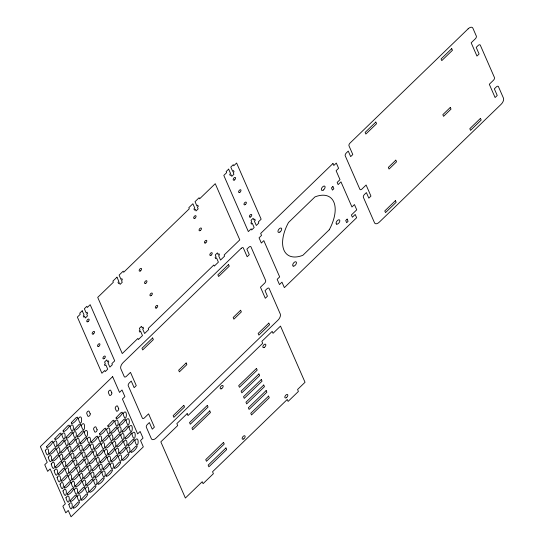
<?xml version="1.0" encoding="UTF-8"?>
<svg xmlns="http://www.w3.org/2000/svg" width="544" height="544" viewBox="0 0 544 544"><rect width="100%" height="100%" fill="white"/><g stroke="black" fill="none" stroke-linecap="round" stroke-linejoin="round"><path stroke-width="0.82" d="M45.295 450.473C48.817 463.536 50.619 443.006 45.295 450.473M48.246 457.225C51.768 470.288 53.57 449.759 48.246 457.225M51.204 463.984C54.72 477.054 56.522 456.518 51.204 463.984M53.536 442.496C57.059 455.566 58.861 435.03 53.536 442.496M54.142 470.723C57.664 483.786 59.466 463.257 54.142 470.723M56.488 449.249C60.01 462.312 61.812 441.782 56.488 449.249M57.079 477.448C60.595 490.518 62.404 469.982 57.079 477.448M59.446 456.008C62.961 469.078 64.77 448.548 59.446 456.008M61.785 434.52C65.3 447.59 67.102 427.06 61.785 434.52M60.03 484.201C63.553 497.264 65.355 476.734 60.03 484.201M62.39 462.747C65.906 475.81 67.708 455.28 62.39 462.747M64.736 441.272C68.252 454.342 70.06 433.806 64.736 441.272M62.988 490.96C66.504 504.03 68.306 483.494 62.988 490.96M65.321 469.479C68.843 482.542 70.645 462.012 65.321 469.479M67.687 448.038C71.21 461.101 73.012 440.572 67.687 448.038M65.933 497.699C69.448 510.762 71.25 490.232 65.933 497.699M70.026 426.55C73.549 439.613 75.351 419.084 70.026 426.55M68.279 476.224C71.794 489.294 73.596 468.758 68.279 476.224M70.632 454.77C74.154 467.84 75.956 447.304 70.632 454.77M68.864 504.424C72.386 517.494 74.188 496.958 68.864 504.424M72.978 433.303C76.5 446.366 78.302 425.836 72.978 433.303M71.23 482.99C74.752 496.053 76.554 475.524 71.23 482.99M73.569 461.502C77.085 474.565 78.887 454.036 73.569 461.502M75.936 440.062C79.451 453.125 81.253 432.596 75.936 440.062M74.174 489.722C77.69 502.792 79.499 482.256 74.174 489.722M78.282 418.601C81.804 431.671 83.606 411.135 78.282 418.601M76.52 468.248C80.043 481.318 81.845 460.788 76.52 468.248M78.873 446.801C82.396 459.864 84.198 439.334 78.873 446.801M77.105 496.454C80.628 509.517 82.43 488.988 77.105 496.454M81.233 425.354C84.755 438.416 86.557 417.887 81.233 425.354M79.472 475.014C82.994 488.077 84.796 467.548 79.472 475.014M81.811 453.526C85.326 466.589 87.135 446.06 81.811 453.526M84.191 432.113C87.706 445.182 89.508 424.653 84.191 432.113M82.416 481.746C85.938 494.816 87.74 474.286 82.416 481.746M84.762 460.278C88.284 473.341 90.086 452.812 84.762 460.278M87.135 438.852C90.651 451.914 92.453 431.385 87.135 438.852M85.354 488.478C88.869 501.541 90.671 481.012 85.354 488.478M87.72 467.038C91.236 480.1 93.038 459.571 87.72 467.038M90.066 445.584C93.588 458.646 95.39 438.117 90.066 445.584M90.664 473.776C94.18 486.839 95.982 466.31 90.664 473.776M93.017 452.329C96.54 465.399 98.342 444.863 93.017 452.329M93.595 480.502C97.118 493.564 98.92 473.035 93.595 480.502M95.975 459.095C99.491 472.158 101.3 451.629 95.975 459.095M98.301 437.58C101.816 450.643 103.618 430.114 98.301 437.58M98.92 465.827C102.435 478.897 104.237 458.361 98.92 465.827M101.252 444.326C104.774 457.395 106.576 436.859 101.252 444.326M101.85 472.559C105.373 485.622 107.175 465.093 101.85 472.559M104.203 451.092C107.726 464.154 109.528 443.625 104.203 451.092M106.542 429.604C110.058 442.666 111.867 422.137 106.542 429.604M107.148 457.824C110.67 470.893 112.472 450.357 107.148 457.824M109.494 436.349C113.016 449.419 114.818 428.89 109.494 436.349M110.085 464.556C113.601 477.618 115.403 457.089 110.085 464.556M112.452 443.115C115.967 456.178 117.769 435.649 112.452 443.115M114.784 421.627C118.306 434.69 120.108 414.161 114.784 421.627M115.396 449.854C118.912 462.917 120.714 442.388 115.396 449.854M117.742 428.38C121.258 441.442 123.06 420.913 117.742 428.38M118.327 456.579C121.849 469.642 123.651 449.113 118.327 456.579M120.693 435.139C124.216 448.202 126.018 427.672 120.693 435.139M123.019 413.624C126.534 426.693 128.336 406.157 123.019 413.624M123.638 441.878C127.153 454.94 128.962 434.411 123.638 441.878M125.97 420.376C129.492 433.439 131.294 412.91 125.97 420.376M126.568 448.603C130.091 461.672 131.893 441.136 126.568 448.603M128.928 427.135C132.444 440.205 134.246 419.669 128.928 427.135M131.866 433.874C135.388 446.937 137.19 426.408 131.866 433.874M134.803 440.599C138.326 453.669 140.128 433.133 134.803 440.599M46.709 446.468L46.621 446.801A1.618 0.87 -53.4 0 0 46.988 447.637C49.429 446.835 51.768 444.285 52.897 441.925A1.618 0.87 -53.4 0 0 52.53 441.082L51.449 441.524L46.709 446.468M49.66 453.22L49.572 453.546A1.618 0.87 -53.4 0 0 49.939 454.39C52.38 453.587 54.72 451.037 55.848 448.678A1.618 0.87 -53.4 0 0 55.481 447.834L54.407 448.276L49.66 453.22M54.951 438.491L54.862 438.824A1.618 0.87 -53.4 0 0 55.23 439.661C57.671 438.858 60.01 436.315 61.139 433.949A1.618 0.87 -53.4 0 0 60.772 433.112L59.697 433.554L54.951 438.491M52.618 459.979L52.53 460.312A1.618 0.87 -53.4 0 0 52.897 461.149C55.338 460.346 57.678 457.803 58.8 455.437A1.618 0.87 -53.4 0 0 58.432 454.6L57.358 455.042L52.618 459.979M57.902 445.244L57.82 445.577A1.618 0.87 -53.4 0 0 58.188 446.413C60.629 445.611 62.968 443.068 64.09 440.701A1.618 0.87 -53.4 0 0 63.723 439.858L62.648 440.307L57.902 445.244M63.199 430.515L63.111 430.848A1.618 0.87 -53.4 0 0 63.478 431.691C65.919 430.882 68.258 428.339 69.38 425.972A1.618 0.87 -53.4 0 0 69.013 425.136L67.939 425.578L63.199 430.515M55.556 466.718L55.468 467.051A1.618 0.87 -53.4 0 0 55.835 467.888C58.276 467.085 60.615 464.535 61.744 462.176A1.618 0.87 -53.4 0 0 61.377 461.332L60.302 461.774L55.556 466.718M60.86 452.003L60.772 452.336A1.618 0.87 -53.4 0 0 61.139 453.179C63.58 452.37 65.919 449.827 67.048 447.46A1.618 0.87 -53.4 0 0 66.681 446.624L65.6 447.066L60.86 452.003M66.15 437.267L66.062 437.6A1.618 0.87 -53.4 0 0 66.429 438.444C68.87 437.634 71.21 435.091 72.338 432.725A1.618 0.87 -53.4 0 0 71.964 431.888L70.89 432.33L66.15 437.267M71.441 422.538L71.352 422.872A1.618 0.87 -53.4 0 0 71.72 423.715C74.161 422.912 76.5 420.362 77.629 418.003A1.618 0.87 -53.4 0 0 77.262 417.16L76.18 417.602L71.441 422.538M58.494 473.443L58.405 473.776A1.618 0.87 -53.4 0 0 58.772 474.613C61.214 473.81 63.553 471.267 64.682 468.901A1.618 0.87 -53.4 0 0 64.314 468.064L63.233 468.506L58.494 473.443M63.804 458.742L63.716 459.075A1.618 0.87 -53.4 0 0 64.083 459.911C66.524 459.109 68.864 456.566 69.986 454.199A1.618 0.87 -53.4 0 0 69.618 453.363L68.544 453.805L63.804 458.742M69.102 444.026L69.013 444.36A1.618 0.87 -53.4 0 0 69.38 445.203C71.822 444.4 74.161 441.85 75.29 439.491A1.618 0.87 -53.4 0 0 74.922 438.648L73.848 439.09L69.102 444.026M74.392 429.291L74.304 429.624A1.618 0.87 -53.4 0 0 74.671 430.467C77.112 429.658 79.451 427.115 80.58 424.755A1.618 0.87 -53.4 0 0 80.213 423.912L79.138 424.354L74.392 429.291M61.445 480.196L61.356 480.529A1.618 0.87 -53.4 0 0 61.724 481.365C64.165 480.563 66.504 478.013 67.633 475.653A1.618 0.87 -53.4 0 0 67.266 474.81L66.191 475.252L61.445 480.196M66.735 465.467L66.647 465.8A1.618 0.87 -53.4 0 0 67.014 466.643C69.455 465.834 71.794 463.291 72.923 460.931A1.618 0.87 -53.4 0 0 72.556 460.088L71.482 460.53L66.735 465.467M72.046 450.765L71.958 451.098A1.618 0.87 -53.4 0 0 72.325 451.942C74.766 451.132 77.105 448.589 78.234 446.223A1.618 0.87 -53.4 0 0 77.867 445.386L76.792 445.828L72.046 450.765M77.35 436.057L77.262 436.39A1.618 0.87 -53.4 0 0 77.629 437.226C80.07 436.424 82.409 433.874 83.531 431.514A1.618 0.87 -53.4 0 0 83.164 430.671L82.09 431.113L77.35 436.057M64.403 486.955L64.314 487.288A1.618 0.87 -53.4 0 0 64.682 488.124C67.123 487.322 69.462 484.779 70.584 482.412A1.618 0.87 -53.4 0 0 70.217 481.576L69.142 482.018L64.403 486.955M69.693 472.219L69.605 472.552A1.618 0.87 -53.4 0 0 69.972 473.389C72.413 472.586 74.752 470.043 75.874 467.677A1.618 0.87 -53.4 0 0 75.507 466.84L74.433 467.282L69.693 472.219M74.984 457.497L74.895 457.824A1.618 0.87 -53.4 0 0 75.262 458.667C77.704 457.864 80.043 455.314 81.165 452.955A1.618 0.87 -53.4 0 0 80.798 452.112L79.723 452.554L74.984 457.497M80.288 442.789L80.199 443.122A1.618 0.87 -53.4 0 0 80.566 443.965C83.008 443.163 85.347 440.613 86.476 438.253A1.618 0.87 -53.4 0 0 86.108 437.41L85.034 437.852L80.288 442.789M67.34 493.694L67.259 494.027A1.618 0.87 -53.4 0 0 67.626 494.863C70.067 494.061 72.406 491.511 73.528 489.151A1.618 0.87 -53.4 0 0 73.161 488.308L72.087 488.75L67.34 493.694M72.644 478.978L72.556 479.312A1.618 0.87 -53.4 0 0 72.923 480.155C75.364 479.346 77.704 476.802 78.832 474.443A1.618 0.87 -53.4 0 0 78.465 473.6L77.391 474.042L72.644 478.978M77.935 464.243L77.846 464.576A1.618 0.87 -53.4 0 0 78.214 465.419C80.655 464.61 82.994 462.067 84.123 459.7A1.618 0.87 -53.4 0 0 83.756 458.864L82.674 459.306L77.935 464.243M83.225 449.521L83.137 449.854A1.618 0.87 -53.4 0 0 83.504 450.69C85.945 449.888 88.284 447.338 89.413 444.978A1.618 0.87 -53.4 0 0 89.046 444.135L87.965 444.584L83.225 449.521M70.278 500.419L70.19 500.752A1.618 0.87 -53.4 0 0 70.557 501.595C72.998 500.786 75.337 498.243 76.466 495.876A1.618 0.87 -53.4 0 0 76.099 495.04L75.024 495.482L70.278 500.419M75.589 485.717L75.5 486.05A1.618 0.87 -53.4 0 0 75.868 486.887C78.309 486.084 80.648 483.541 81.777 481.175A1.618 0.87 -53.4 0 0 81.41 480.338L80.328 480.78L75.589 485.717M80.886 471.009L80.798 471.335A1.618 0.87 -53.4 0 0 81.165 472.178C83.613 471.376 85.952 468.826 87.074 466.466A1.618 0.87 -53.4 0 0 86.707 465.623L85.632 466.065L80.886 471.009M86.176 456.266L86.088 456.6A1.618 0.87 -53.4 0 0 86.455 457.443C88.896 456.64 91.236 454.09 92.364 451.731A1.618 0.87 -53.4 0 0 91.997 450.888L90.923 451.33L86.176 456.266M73.216 507.144L73.127 507.477A1.618 0.87 -53.4 0 0 73.494 508.314C75.936 507.511 78.275 504.968 79.404 502.602A1.618 0.87 -53.4 0 0 79.036 501.765L77.962 502.207L73.216 507.144M91.467 441.544L91.378 441.878A1.618 0.87 -53.4 0 0 91.746 442.721C94.187 441.912 96.526 439.368 97.655 437.002A1.618 0.87 -53.4 0 0 97.288 436.166L96.213 436.608L91.467 441.544M78.52 492.442L78.431 492.776A1.618 0.87 -53.4 0 0 78.805 493.619C81.246 492.81 83.586 490.266 84.708 487.907A1.618 0.87 -53.4 0 0 84.34 487.064L83.266 487.506L78.52 492.442M83.83 477.741L83.742 478.074A1.618 0.87 -53.4 0 0 84.109 478.917C86.55 478.108 88.89 475.565 90.018 473.198A1.618 0.87 -53.4 0 0 89.651 472.362L88.577 472.804L83.83 477.741M89.134 463.032L89.046 463.366A1.618 0.87 -53.4 0 0 89.413 464.202C91.854 463.4 94.194 460.85 95.316 458.49A1.618 0.87 -53.4 0 0 94.948 457.647L93.874 458.096L89.134 463.032M94.425 448.297L94.336 448.63A1.618 0.87 -53.4 0 0 94.704 449.466C97.145 448.664 99.484 446.114 100.606 443.754A1.618 0.87 -53.4 0 0 100.239 442.911L99.164 443.353L94.425 448.297M81.457 499.168L81.376 499.501A1.618 0.87 -53.4 0 0 81.743 500.344C84.184 499.535 86.523 496.992 87.645 494.632A1.618 0.87 -53.4 0 0 87.278 493.789L86.204 494.231L81.457 499.168M99.715 433.568L99.627 433.901A1.618 0.87 -53.4 0 0 99.994 434.744C102.435 433.935 104.774 431.392 105.896 429.032A1.618 0.87 -53.4 0 0 105.529 428.189L104.455 428.631L99.715 433.568M86.768 484.473L86.68 484.806A1.618 0.87 -53.4 0 0 87.047 485.642C89.488 484.84 91.827 482.29 92.949 479.93A1.618 0.87 -53.4 0 0 92.582 479.087L91.508 479.529L86.768 484.473M92.079 469.764L91.99 470.098A1.618 0.87 -53.4 0 0 92.358 470.941C94.799 470.138 97.138 467.588 98.26 465.229A1.618 0.87 -53.4 0 0 97.893 464.386L96.818 464.828L92.079 469.764M97.376 455.056L97.288 455.389A1.618 0.87 -53.4 0 0 97.655 456.232C100.096 455.423 102.435 452.88 103.564 450.514A1.618 0.87 -53.4 0 0 103.197 449.677L102.122 450.119L97.376 455.056M102.666 440.32L102.578 440.654A1.618 0.87 -53.4 0 0 102.945 441.49C105.386 440.688 107.726 438.144 108.854 435.778A1.618 0.87 -53.4 0 0 108.487 434.942L107.406 435.384L102.666 440.32M89.706 491.198L89.617 491.524A1.618 0.87 -53.4 0 0 89.984 492.368C92.426 491.565 94.765 489.015 95.894 486.656A1.618 0.87 -53.4 0 0 95.52 485.812L94.445 486.254L89.706 491.198M107.957 425.598L107.868 425.925A1.618 0.87 -53.4 0 0 108.236 426.768C110.677 425.966 113.016 423.416 114.145 421.056A1.618 0.87 -53.4 0 0 113.778 420.213L112.696 420.655L107.957 425.598M95.01 476.496L94.921 476.83A1.618 0.87 -53.4 0 0 95.288 477.666C97.73 476.864 100.069 474.32 101.198 471.954A1.618 0.87 -53.4 0 0 100.83 471.118L99.756 471.56L95.01 476.496M100.32 461.795L100.232 462.128A1.618 0.87 -53.4 0 0 100.599 462.964C103.04 462.162 105.38 459.612 106.508 457.252A1.618 0.87 -53.4 0 0 106.141 456.409L105.06 456.851L100.32 461.795M105.618 447.08L105.529 447.413A1.618 0.87 -53.4 0 0 105.896 448.256C108.344 447.447 110.684 444.904 111.806 442.544A1.618 0.87 -53.4 0 0 111.438 441.701L110.364 442.143L105.618 447.08M110.908 432.344L110.82 432.677A1.618 0.87 -53.4 0 0 111.187 433.52C113.628 432.711 115.967 430.168 117.096 427.802A1.618 0.87 -53.4 0 0 116.729 426.965L115.654 427.407L110.908 432.344M97.947 483.222L97.859 483.555A1.618 0.87 -53.4 0 0 98.226 484.391C100.667 483.589 103.006 481.039 104.135 478.679A1.618 0.87 -53.4 0 0 103.768 477.836L102.694 478.285L97.947 483.222M116.198 417.622L116.11 417.955A1.618 0.87 -53.4 0 0 116.477 418.792C118.918 417.989 121.258 415.446 122.386 413.08A1.618 0.87 -53.4 0 0 122.019 412.236L120.945 412.685L116.198 417.622M103.251 468.52L103.163 468.853A1.618 0.87 -53.4 0 0 103.537 469.696C105.978 468.887 108.317 466.344 109.439 463.978A1.618 0.87 -53.4 0 0 109.072 463.141L107.998 463.583L103.251 468.52M108.562 453.818L108.474 454.152A1.618 0.87 -53.4 0 0 108.841 454.988C111.282 454.186 113.621 451.642 114.75 449.276A1.618 0.87 -53.4 0 0 114.383 448.44L113.308 448.882L108.562 453.818M113.866 439.11L113.778 439.436A1.618 0.87 -53.4 0 0 114.145 440.28C116.586 439.477 118.925 436.927 120.047 434.568A1.618 0.87 -53.4 0 0 119.68 433.724L118.606 434.166L113.866 439.11M119.156 424.368L119.068 424.701A1.618 0.87 -53.4 0 0 119.435 425.544C121.876 424.742 124.216 422.192 125.338 419.832A1.618 0.87 -53.4 0 0 124.97 418.989L123.896 419.431L119.156 424.368M106.189 475.245L106.107 475.578A1.618 0.87 -53.4 0 0 106.474 476.422C108.916 475.612 111.255 473.069 112.377 470.703A1.618 0.87 -53.4 0 0 112.01 469.866L110.935 470.308L106.189 475.245M111.5 460.544L111.411 460.877A1.618 0.87 -53.4 0 0 111.778 461.72C114.22 460.918 116.559 458.368 117.681 456.008A1.618 0.87 -53.4 0 0 117.314 455.165L116.239 455.607L111.5 460.544M116.81 445.842L116.722 446.175A1.618 0.87 -53.4 0 0 117.089 447.018C119.53 446.209 121.87 443.666 122.992 441.3A1.618 0.87 -53.4 0 0 122.624 440.463L121.55 440.905L116.81 445.842M122.108 431.134L122.019 431.467A1.618 0.87 -53.4 0 0 122.386 432.303C124.828 431.501 127.167 428.958 128.296 426.591A1.618 0.87 -53.4 0 0 127.928 425.748L126.854 426.197L122.108 431.134M114.437 467.269L114.349 467.602A1.618 0.87 -53.4 0 0 114.716 468.445C117.157 467.636 119.496 465.093 120.625 462.733A1.618 0.87 -53.4 0 0 120.251 461.89L119.177 462.332L114.437 467.269M119.741 452.574L119.653 452.907A1.618 0.87 -53.4 0 0 120.02 453.744C122.461 452.941 124.8 450.391 125.929 448.032A1.618 0.87 -53.4 0 0 125.562 447.188L124.488 447.63L119.741 452.574M125.052 437.866L124.964 438.199A1.618 0.87 -53.4 0 0 125.331 439.042C127.772 438.24 130.111 435.69 131.24 433.33A1.618 0.87 -53.4 0 0 130.873 432.487L129.792 432.929L125.052 437.866M122.679 459.299L122.59 459.626A1.618 0.87 -53.4 0 0 122.958 460.469C125.399 459.666 127.738 457.116 128.867 454.757A1.618 0.87 -53.4 0 0 128.5 453.914L127.425 454.356L122.679 459.299M127.983 444.598L127.894 444.931A1.618 0.87 -53.4 0 0 128.268 445.767C130.71 444.965 133.049 442.422 134.171 440.055A1.618 0.87 -53.4 0 0 133.804 439.219L132.729 439.661L127.983 444.598M130.92 451.323L130.839 451.656A1.618 0.87 -53.4 0 0 131.206 452.492C133.647 451.69 135.986 449.147 137.108 446.78A1.618 0.87 -53.4 0 0 136.741 445.937L135.667 446.386L130.92 451.323M329.242 229.786L302.892 255.272A35.761 19.169 -53.4 0 1 288.51 222.482L314.935 196.921A35.761 19.169 -53.4 0 1 329.242 229.786M82.219 310.801L79.73 313.208L80.213 314.316L77.364 317.064L101.912 373.245L104.761 370.491L105.244 371.593L107.732 369.192L105.842 364.881L104.992 365.704L104.462 364.487L105.312 363.664L104.591 362.005L106.726 359.938L107.447 361.597L108.304 360.774L108.834 361.991L107.977 362.814L109.861 367.125L112.356 364.711L111.874 363.61L114.716 360.862L90.175 304.681L87.326 307.435L86.843 306.326L84.354 308.734L86.238 313.045L87.088 312.222L87.625 313.439L86.768 314.262L87.496 315.921L85.36 317.988L84.633 316.329L83.783 317.152L83.252 315.935L84.102 315.112L82.219 310.801M116.974 277.182L112.88 281.139L113.363 282.248L97.716 297.384L122.257 353.566L137.911 338.422L138.394 339.531L142.48 335.573L140.597 331.262L139.747 332.085L139.21 330.868L140.066 330.045L139.339 328.386L141.474 326.318L142.202 327.978L143.052 327.155L143.589 328.372L142.732 329.195L144.616 333.506L148.709 329.548L148.226 328.447L213.826 264.989L214.309 266.098L218.396 262.14L216.512 257.822L215.662 258.652L215.125 257.434L215.982 256.612L215.254 254.952L217.389 252.885L218.117 254.544L218.967 253.715L219.504 254.932L218.647 255.762L220.531 260.073L224.624 256.115L224.142 255.014L239.788 239.87L215.247 183.688L199.594 198.832L199.111 197.724L195.024 201.681L196.908 205.992L197.758 205.17L198.288 206.387L197.438 207.21L198.159 208.869L196.024 210.936L195.303 209.277L194.446 210.1L193.916 208.882L194.772 208.06L192.889 203.748L188.795 207.706L189.278 208.808L123.678 272.265L123.196 271.157L119.109 275.114L120.992 279.432L121.842 278.603L122.373 279.82L121.523 280.65L122.244 282.302L120.115 284.369L119.388 282.71L118.531 283.54L118 282.322L118.857 281.493L116.974 277.182M228.657 169.143L226.161 171.557L226.644 172.659L223.802 175.413L248.343 231.594L251.199 228.834L251.682 229.942L254.164 227.542L252.28 223.224L251.43 224.053L250.893 222.836L251.75 222.006L251.022 220.347L253.157 218.287L253.885 219.946L254.735 219.116L255.272 220.334L254.415 221.163L256.299 225.474L258.794 223.06L258.312 221.952L261.154 219.205L236.606 163.023L233.764 165.777L233.281 164.676L230.785 167.083L232.676 171.394L233.526 170.571L234.056 171.788L233.206 172.611L233.927 174.27L231.792 176.338L231.071 174.678L230.214 175.501L229.684 174.284L230.54 173.461L228.657 169.143M241.25 248.309L123.148 362.556A5.086 2.727 -53.4 0 0 120.809 368.73L124.256 376.625A2.298 1.231 -53.4 0 0 126.398 376.319L130.492 372.368L136.279 385.614L134.144 387.675L131.254 381.065L129.295 382.956A2.298 1.231 -53.4 0 0 128.241 385.75L142.365 418.112A2.298 1.231 -53.4 0 0 144.507 417.806L148.594 413.848L154.394 427.122L152.259 429.182L149.362 422.552L147.404 424.442A2.298 1.231 -53.4 0 0 146.343 427.237L151.361 438.709A5.107 2.74 -53.4 0 0 156.121 438.036L277.93 320.205A5.107 2.74 -53.4 0 0 280.276 314.004L269.13 288.47A2.298 1.231 -53.4 0 0 266.988 288.776L265.023 290.673L267.437 296.201L265.302 298.268L260.474 287.205L264.581 283.234A2.285 1.224 -53.4 0 0 265.628 280.459L251.002 246.942A2.298 1.231 -53.4 0 0 248.853 247.248L246.881 249.152L249.302 254.68L247.166 256.748L243.345 248.01A2.251 1.204 -53.4 0 0 241.25 248.309M468.126 28.839L350.023 143.086A2.251 1.204 -53.4 0 0 348.99 145.819L352.804 154.557L350.669 156.618L348.255 151.089L346.283 153A2.298 1.231 -53.4 0 0 345.229 155.788L359.876 189.292A2.285 1.224 -53.4 0 0 362.005 188.992L366.112 185.014L370.947 196.078L368.812 198.138L366.398 192.61L364.432 194.507A2.298 1.231 -53.4 0 0 363.378 197.302L374.53 222.822A5.107 2.74 -53.4 0 0 379.297 222.149L501.106 104.319A5.107 2.74 -53.4 0 0 503.452 98.117L498.44 86.639A2.298 1.231 -53.4 0 0 496.298 86.945L494.34 88.835L497.236 95.472L495.101 97.539L489.301 84.266L493.394 80.308A2.298 1.231 -53.4 0 0 494.448 77.52L480.304 45.179A2.298 1.231 -53.4 0 0 478.162 45.485L476.204 47.382L479.094 53.999L476.959 56.059L471.172 42.806L475.266 38.855A2.298 1.231 -53.4 0 0 476.32 36.06L472.872 28.166A5.086 2.727 -53.4 0 0 468.126 28.839M112.642 376.652L40.358 446.576L47.233 462.312L44.744 464.719L47.641 471.356L50.13 468.948L65.362 503.805L62.873 506.212L65.77 512.849L68.258 510.442L71.04 516.8L143.324 446.876L140.542 440.518L143.031 438.11L140.134 431.474L137.646 433.881L122.414 399.024L124.902 396.617L122.006 389.98L119.517 392.387L112.642 376.652M152.633 337.96L141.964 348.289L142.691 349.942L153.36 339.619L152.633 337.96M228.548 264.527L217.879 274.849L218.606 276.508L229.276 266.186L228.548 264.527M332.962 163.52L260.678 233.444L261.535 235.402L259.046 237.81L261.331 243.046L263.82 240.632L279.664 276.903L277.175 279.31L279.473 284.566L281.962 282.152L284.356 287.633L356.64 217.716L355.212 214.445L352.369 217.199L351.397 214.982L356.735 209.821L354.443 204.571L351.948 206.978L340.972 181.859L338.13 184.606L337.164 182.396L340.007 179.642L336.104 170.714L338.592 168.3L336.308 163.071L333.819 165.478L332.962 163.52M375.816 122.074L365.14 132.396L365.867 134.055L376.536 123.733L375.816 122.074M451.724 48.64L441.055 58.963L441.782 60.622L452.452 50.3L451.724 48.64M332.894 186.524L331.473 187.904L332.438 190.114L333.86 188.741L332.894 186.524M186.136 362.984L178.663 370.206L179.391 371.865L186.864 364.643L186.136 362.984M240.632 310.264L233.165 317.492L233.886 319.151L241.359 311.923L240.632 310.264M395.801 160.167L388.328 167.396L389.055 169.055L396.522 161.826L395.801 160.167M450.296 107.447L442.823 114.675L443.55 116.334L451.017 109.106L450.296 107.447M347.133 219.116L345.705 220.49L346.678 222.7L348.099 221.326L347.133 219.116M183.804 405.362L173.128 415.684L173.856 417.343L184.525 407.021L183.804 405.362M268.824 323.116L258.148 333.438L258.876 335.097L269.545 324.775L268.824 323.116M395.454 200.62L384.778 210.943L385.506 212.602L396.175 202.28L395.454 200.62M480.474 118.374L469.805 128.697L470.526 130.356L481.195 120.034L480.474 118.374M187.163 413.63L176.848 423.606L177.691 425.544L160.834 441.85L185.375 498.032L202.232 481.726L203.082 483.657L213.398 473.681L212.548 471.743L287.259 399.48L288.102 401.418L298.418 391.435L297.575 389.497L305.041 382.276L280.5 326.094L273.027 333.322L272.184 331.384L261.868 341.36L262.711 343.298L188.006 415.562L187.163 413.63M207.332 405.362L189.55 422.566L190.271 424.225L208.06 407.021L207.332 405.362M209.753 410.89L191.964 428.101L192.692 429.76L210.474 412.549L209.753 410.89M256.489 368.438L238.7 385.642L239.428 387.301L257.21 370.097L256.489 368.438M258.903 373.966L241.114 391.17L241.842 392.829L259.631 375.625L258.903 373.966M261.317 379.494L243.535 396.698L244.256 398.358L262.045 381.154L261.317 379.494M263.738 385.023L245.949 402.227L246.67 403.886L264.459 386.682L263.738 385.023M266.152 390.551L248.363 407.762L249.091 409.421L266.873 392.21L266.152 390.551M268.566 396.086L250.777 413.29L251.505 414.95L269.294 397.739L268.566 396.086M223.523 442.408L205.734 459.619L206.462 461.278L224.244 444.067L223.523 442.408M225.937 447.943L208.148 465.147L208.876 466.806L226.658 449.602L225.937 447.943M336.586 224.094L336.498 224.074A2.557 1.367 -53.4 0 1 337.586 220.388A2.557 1.367 -53.4 0 1 339.762 221.36A2.557 1.367 -53.4 0 1 336.654 224.142L336.586 224.094M293.189 266.077L293.1 266.05A2.557 1.367 -53.4 0 1 294.188 262.371A2.557 1.367 -53.4 0 1 296.364 263.344A2.557 1.367 -53.4 0 1 293.257 266.125L293.189 266.077M111.812 392.877L110.752 390.449A1.686 0.904 -53.4 0 0 109.181 390.667A1.686 0.904 -53.4 0 0 108.406 392.72L109.466 395.148A1.686 0.904 -53.4 0 0 111.037 394.93A1.686 0.904 -53.4 0 0 111.812 392.877M118.68 408.632L117.62 406.198A1.686 0.904 -53.4 0 0 116.049 406.422A1.686 0.904 -53.4 0 0 115.274 408.469L116.334 410.904A1.686 0.904 -53.4 0 0 117.905 410.679A1.686 0.904 -53.4 0 0 118.68 408.632M90.195 413.787L89.128 411.359A1.686 0.904 -53.4 0 0 87.557 411.577A1.686 0.904 -53.4 0 0 86.782 413.63L87.842 416.058A1.686 0.904 -53.4 0 0 89.42 415.84A1.686 0.904 -53.4 0 0 90.195 413.787M97.056 429.556L95.989 427.122A1.686 0.904 -53.4 0 0 94.418 427.346A1.686 0.904 -53.4 0 0 93.643 429.393L94.704 431.827A1.686 0.904 -53.4 0 0 96.281 431.603A1.686 0.904 -53.4 0 0 97.056 429.556M250.634 216.947A1.632 0.877 -53.4 0 0 251.559 214.513A1.632 0.877 -53.4 0 0 249.478 215.961A1.632 0.877 -53.4 0 0 250.634 216.947M245.249 204.612A1.632 0.877 -53.4 0 0 246.167 202.184A1.632 0.877 -53.4 0 0 244.093 203.626A1.632 0.877 -53.4 0 0 245.249 204.612M239.863 192.284A1.632 0.877 -53.4 0 0 240.781 189.849A1.632 0.877 -53.4 0 0 238.707 191.298A1.632 0.877 -53.4 0 0 239.863 192.284M234.478 179.955A1.632 0.877 -53.4 0 0 235.396 177.521A1.632 0.877 -53.4 0 0 233.315 178.969A1.632 0.877 -53.4 0 0 234.478 179.955M104.203 358.598A1.632 0.877 -53.4 0 0 105.121 356.164A1.632 0.877 -53.4 0 0 103.04 357.612A1.632 0.877 -53.4 0 0 104.203 358.598M98.811 346.27A1.632 0.877 -53.4 0 0 99.736 343.835A1.632 0.877 -53.4 0 0 97.655 345.284A1.632 0.877 -53.4 0 0 98.811 346.27M93.425 333.934A1.632 0.877 -53.4 0 0 94.35 331.507A1.632 0.877 -53.4 0 0 92.269 332.948A1.632 0.877 -53.4 0 0 93.425 333.934M88.04 321.606A1.632 0.877 -53.4 0 0 88.958 319.172A1.632 0.877 -53.4 0 0 86.884 320.62A1.632 0.877 -53.4 0 0 88.04 321.606M286.362 397.678A2.047 1.095 -53.4 0 0 287.62 394.624A2.047 1.095 -53.4 0 0 285.015 396.311A2.047 1.095 -53.4 0 0 286.362 397.678M264.207 347.46A2.047 1.095 -53.4 0 0 265.717 344.4A2.047 1.095 -53.4 0 0 263.119 345.794A2.047 1.095 -53.4 0 0 264.207 347.46M243.739 438.92A2.047 1.095 -53.4 0 0 244.895 435.88A2.047 1.095 -53.4 0 0 242.298 437.689A2.047 1.095 -53.4 0 0 243.739 438.92M221.537 388.736A2.047 1.095 -53.4 0 0 223.02 385.682A2.047 1.095 -53.4 0 0 220.422 387.11A2.047 1.095 -53.4 0 0 221.537 388.736M140.434 270.919A1.632 0.877 -53.4 0 0 141.358 268.491A1.632 0.877 -53.4 0 0 139.278 269.933A1.632 0.877 -53.4 0 0 140.434 270.919M145.826 283.254A1.632 0.877 -53.4 0 0 146.744 280.82A1.632 0.877 -53.4 0 0 144.663 282.268A1.632 0.877 -53.4 0 0 145.826 283.254M151.212 295.582A1.632 0.877 -53.4 0 0 152.13 293.148A1.632 0.877 -53.4 0 0 150.056 294.596A1.632 0.877 -53.4 0 0 151.212 295.582M156.597 307.911A1.632 0.877 -53.4 0 0 157.522 305.483A1.632 0.877 -53.4 0 0 155.441 306.925A1.632 0.877 -53.4 0 0 156.597 307.911M194.936 218.205A1.632 0.877 -53.4 0 0 195.854 215.771A1.632 0.877 -53.4 0 0 193.78 217.219A1.632 0.877 -53.4 0 0 194.936 218.205M200.321 230.534A1.632 0.877 -53.4 0 0 201.239 228.099A1.632 0.877 -53.4 0 0 199.165 229.548A1.632 0.877 -53.4 0 0 200.321 230.534M205.707 242.862A1.632 0.877 -53.4 0 0 206.632 240.434A1.632 0.877 -53.4 0 0 204.551 241.876A1.632 0.877 -53.4 0 0 205.707 242.862M211.092 255.197A1.632 0.877 -53.4 0 0 212.017 252.763A1.632 0.877 -53.4 0 0 209.936 254.211A1.632 0.877 -53.4 0 0 211.092 255.197M279.956 232.002A2.557 1.367 -53.4 0 0 281.377 228.201A2.557 1.367 -53.4 0 0 278.134 230.486A2.557 1.367 -53.4 0 0 279.956 232.002M323.326 190.04A2.557 1.367 -53.4 0 0 324.795 186.238A2.557 1.367 -53.4 0 0 321.545 188.462A2.557 1.367 -53.4 0 0 323.326 190.04"/></g></svg>
